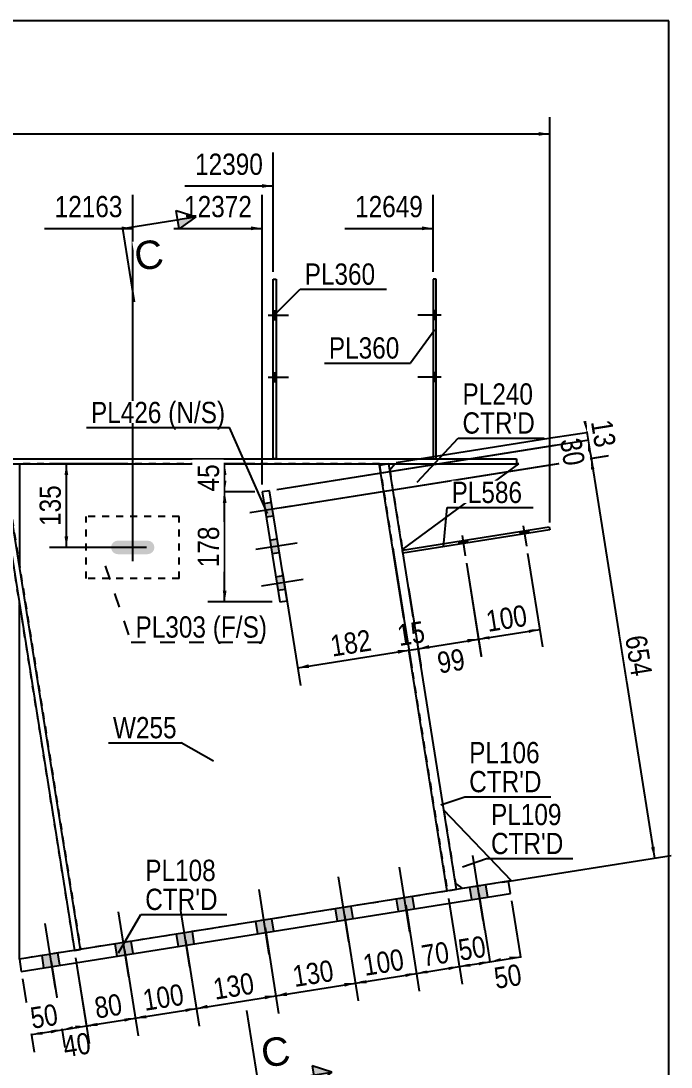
# Model space of a CAD drawing. Header units: millimetres. Extents: x -1016 to -614, y -184 to 93.
# Drawn here: x -701.1 to -613.6, y -47.9 to 92.9 of the extents above; entities that cross this region are included whole.
import ezdxf

# ---------------------------------------------------------------- set-up
doc = ezdxf.new("R2010")
doc.units = ezdxf.units.MM
doc.linetypes.add('DXK_LINE_DOT1', pattern=[1.8814, 0.9407, -0.9407])
doc.linetypes.add('DXK_LINE_DOT2', pattern=[3.9198, 1.9599, -1.9599])
doc.styles.add('Arial', font='ARIAL.TTF', dxfattribs={"height": 0.2})
doc.styles.add('Arial Narrow', font='ARIALN.TTF', dxfattribs={"height": 0.2})

# ---------------------------------------------------------------- blocks, each defined once
blk = doc.blocks.new('Unknown-624476566-1210')
at = {"color": 5, "linetype": 'Continuous'}
for p, q in [((-613.91, 92.95), (-1013.91, 92.95)), ((-613.91, -184.05), (-613.91, 92.95))]:
    blk.add_line(p, q, dxfattribs=at)
blk = doc.blocks.new('Part-624476566-1717 - 1694')
at = {"color": 2, "linetype": 'Continuous'}
for p, q in [((-743.72, 34), (-737.88, 34)), ((-743.72, 34), (-743.72, 33.33)), ((-737.78, 34), (-723.95, 34)), ((-723.85, 34), (-710.27, 34)), ((-710.17, 34), (-634.43, 34)), ((-634.43, 34), (-634.43, 33.33)), ((-743.72, 33.33), (-737.88, 33.33)), ((-737.78, 33.33), (-723.95, 33.33)), ((-723.85, 33.33), (-710.27, 33.33)), ((-710.17, 33.33), (-634.43, 33.33))]:
    blk.add_line(p, q, dxfattribs=at)
blk = doc.blocks.new('Part-624476566-1912 - 1694')
at = {"color": 2, "linetype": 'Continuous'}
for p, q in [((-652.86, 33.17), (-651.82, 33.33)), ((-643.74, -24.17), (-652.86, 33.17)), ((-642.5, -23.98), (-651.62, 33.33))]:
    blk.add_line(p, q, dxfattribs=at)
at = {"color": 7, "linetype": 'DXK_LINE_DOT1'}
for p, q in [((-651.82, 33.33), (-651.62, 33.37)), ((-651.62, 33.37), (-651.62, 33.33)), ((-642.5, -23.98), (-643.74, -24.17))]:
    blk.add_line(p, q, dxfattribs=at)
blk = doc.blocks.new('Part-624476566-1985 - 1694')
at = {"color": 2, "linetype": 'Continuous'}
for p, q in [((-651.49, 32.51), (-650.78, 33.33)), ((-649.79, 21.81), (-634.12, 33.33)), ((-634.12, 33.33), (-634.43, 33.33))]:
    blk.add_line(p, q, dxfattribs=at)
at = {"color": 7, "linetype": 'DXK_LINE_DOT1'}
for p, q in [((-651.49, 32.51), (-649.79, 21.81)), ((-650.78, 33.33), (-634.43, 33.33))]:
    blk.add_line(p, q, dxfattribs=at)
blk = doc.blocks.new('Part-624476566-2122 - 1694')
at = {"color": 2, "linetype": 'Continuous'}
for p, q in [((-645.22, 58.17), (-645.63, 58.17)), ((-645.63, 58.17), (-645.63, 34)), ((-645.22, 34), (-645.22, 58.17))]:
    blk.add_line(p, q, dxfattribs=at)
at = {"color": 7, "linetype": 'DXK_LINE_DOT1'}
blk.add_line((-645.63, 34), (-645.22, 34), dxfattribs=at)
blk = doc.blocks.new('Part-624476566-1934 - 1694')
at = {"color": 2, "linetype": 'Continuous'}
for p, q in [((-703.51, 33.33), (-704.33, 33.2)), ((-704.33, 33.2), (-693.94, -32.16)), ((-693.12, -32.02), (-703.51, 33.33))]:
    blk.add_line(p, q, dxfattribs=at)
at = {"color": 7, "linetype": 'DXK_LINE_DOT1'}
blk.add_line((-693.94, -32.16), (-693.12, -32.02), dxfattribs=at)
blk = doc.blocks.new('Part-624476566-1956 - 1694')
at = {"color": 7, "linetype": 'DXK_LINE_DOT1'}
for p, q in [((-703.51, 33.33), (-704.33, 33.2)), ((-704.33, 33.2), (-693.94, -32.16)), ((-703.51, 33.33), (-693.12, -32.02))]:
    blk.add_line(p, q, dxfattribs=at)
blk = doc.blocks.new('Part-624476566-2014 - 1694')
at = {"color": 2, "linetype": 'Continuous'}
for p, q in [((-635.51, -22.86), (-701.35, -33.33)), ((-635.25, -24.51), (-635.51, -22.86)), ((-701.09, -34.98), (-635.25, -24.51)), ((-701.35, -33.33), (-701.09, -34.98))]:
    blk.add_line(p, q, dxfattribs=at)
blk = doc.blocks.new('Part-624476566-2043 - 1694')
at = {"color": 2, "linetype": 'Continuous'}
for p, q in [((-635.1, -22.8), (-644.21, -13.28)), ((-642.64, -23.15), (-641.68, -23.85)), ((-635.1, -22.8), (-635.51, -22.86))]:
    blk.add_line(p, q, dxfattribs=at)
at = {"color": 7, "linetype": 'DXK_LINE_DOT1'}
for p, q in [((-644.21, -13.28), (-642.64, -23.15)), ((-635.51, -22.86), (-641.68, -23.85))]:
    blk.add_line(p, q, dxfattribs=at)
blk = doc.blocks.new('Part-624476566-2203 - 1694')
at = {"color": 2, "linetype": 'Continuous'}
for p, q in [((-667.67, 29.72), (-668.65, 29.57)), ((-665.31, 14.91), (-667.67, 29.72)), ((-668.65, 29.57), (-666.3, 14.75)), ((-666.3, 14.75), (-665.31, 14.91))]:
    blk.add_line(p, q, dxfattribs=at)
blk = doc.blocks.new('Part-624476566-2085 - 1694')
at = {"color": 7, "linetype": 'DXK_LINE_DOT1'}
for p, q in [((-679.84, 26.25), (-692.34, 26.25)), ((-692.34, 17.92), (-692.34, 26.25)), ((-679.84, 17.92), (-679.84, 26.25)), ((-679.84, 17.92), (-692.34, 17.92))]:
    blk.add_line(p, q, dxfattribs=at)
blk = doc.blocks.new('Part-624476566-2181 - 1694')
at = {"color": 2, "linetype": 'Continuous'}
for p, q in [((-649.77, 21.72), (-630.02, 24.86)), ((-629.95, 24.45), (-649.71, 21.31)), ((-630.02, 24.86), (-629.95, 24.45))]:
    blk.add_line(p, q, dxfattribs=at)
at = {"color": 7, "linetype": 'DXK_LINE_DOT1'}
blk.add_line((-649.71, 21.31), (-649.77, 21.72), dxfattribs=at)
blk = doc.blocks.new('Part-624476566-2335 - 1694')
at = {"color": 2, "linetype": 'Continuous'}
for p, q in [((-667.18, 34), (-667.18, 58.17)), ((-667.18, 58.17), (-666.76, 58.17)), ((-666.76, 58.17), (-666.76, 34))]:
    blk.add_line(p, q, dxfattribs=at)
at = {"color": 7, "linetype": 'DXK_LINE_DOT1'}
blk.add_line((-666.76, 34), (-667.18, 34), dxfattribs=at)
blk = doc.blocks.new('Part-624476566-2370 - 1694')
at = {"color": 2, "linetype": 'Continuous'}
for p, q in [((-701.35, 33.33), (-701.35, 19.73)), ((-652.86, 33.17), (-652.88, 33.33)), ((-701.35, -33.33), (-701.35, 14.42))]:
    blk.add_line(p, q, dxfattribs=at)
at = {"color": 7, "linetype": 'DXK_LINE_DOT1'}
for p, q in [((-652.88, 33.33), (-701.35, 33.33)), ((-652.86, 33.17), (-643.74, -24.17)), ((-643.74, -24.17), (-693.12, -32.02)), ((-693.94, -32.16), (-701.35, -33.33))]:
    blk.add_line(p, q, dxfattribs=at)
blk = doc.blocks.new('Bolt-624476566-2375 - 1694')
at = {"linetype": 'Continuous'}
for points in [[(-638.55, -23.35), (-640.69, -23.69), (-640.43, -25.33), (-638.29, -24.99)], [(-638.55, -23.35), (-640.69, -23.69), (-640.43, -25.33), (-638.29, -24.99)], [(-648.43, -24.92), (-650.57, -25.26), (-650.31, -26.9), (-648.17, -26.56)], [(-648.43, -24.92), (-650.57, -25.26), (-650.31, -26.9), (-648.17, -26.56)], [(-656.66, -26.23), (-658.8, -26.57), (-658.54, -28.21), (-656.4, -27.87)], [(-656.66, -26.23), (-658.8, -26.57), (-658.54, -28.21), (-656.4, -27.87)], [(-667.36, -27.93), (-669.5, -28.27), (-669.24, -29.91), (-667.1, -29.57)], [(-667.36, -27.93), (-669.5, -28.27), (-669.24, -29.91), (-667.1, -29.57)], [(-686.29, -30.94), (-688.43, -31.28), (-688.17, -32.92), (-686.03, -32.58)], [(-686.29, -30.94), (-688.43, -31.28), (-688.17, -32.92), (-686.03, -32.58)], [(-678.06, -29.63), (-680.2, -29.97), (-679.94, -31.62), (-677.8, -31.28)], [(-678.06, -29.63), (-680.2, -29.97), (-679.94, -31.62), (-677.8, -31.28)], [(-696.16, -32.51), (-698.3, -32.85), (-698.04, -34.5), (-695.9, -34.15)], [(-696.16, -32.51), (-698.3, -32.85), (-698.04, -34.5), (-695.9, -34.15)]]:
    blk.add_hatch(color=3, dxfattribs=at).paths.add_polyline_path(points)
at = {"color": 3, "linetype": 'Continuous'}
for p, q in [((-638.89, -28.12), (-640.28, -19.4)), ((-638.89, -28.12), (-640.28, -19.4)), ((-648.77, -29.69), (-650.15, -20.97)), ((-648.77, -29.69), (-650.15, -20.97)), ((-657, -31), (-658.38, -22.28)), ((-657, -31), (-658.38, -22.28)), ((-640.43, -25.33), (-640.69, -23.69)), ((-640.43, -25.33), (-640.69, -23.69)), ((-638.29, -24.99), (-638.55, -23.35)), ((-638.29, -24.99), (-638.55, -23.35)), ((-667.7, -32.7), (-669.08, -23.98)), ((-667.7, -32.7), (-669.08, -23.98)), ((-650.31, -26.9), (-650.57, -25.26)), ((-650.31, -26.9), (-650.57, -25.26)), ((-648.17, -26.56), (-648.43, -24.92)), ((-648.17, -26.56), (-648.43, -24.92)), ((-678.4, -34.4), (-679.78, -25.68)), ((-678.4, -34.4), (-679.78, -25.68)), ((-658.54, -28.21), (-658.8, -26.57)), ((-658.54, -28.21), (-658.8, -26.57)), ((-656.4, -27.87), (-656.66, -26.23)), ((-656.4, -27.87), (-656.66, -26.23)), ((-686.63, -35.71), (-688.01, -26.99)), ((-686.63, -35.71), (-688.01, -26.99)), ((-667.1, -29.57), (-667.36, -27.93)), ((-667.1, -29.57), (-667.36, -27.93)), ((-696.5, -37.28), (-697.89, -28.56)), ((-696.5, -37.28), (-697.89, -28.56)), ((-669.24, -29.91), (-669.5, -28.27)), ((-669.24, -29.91), (-669.5, -28.27)), ((-686.03, -32.58), (-686.29, -30.94)), ((-686.03, -32.58), (-686.29, -30.94)), ((-679.94, -31.62), (-680.2, -29.97)), ((-679.94, -31.62), (-680.2, -29.97)), ((-677.8, -31.28), (-678.06, -29.63)), ((-677.8, -31.28), (-678.06, -29.63)), ((-688.17, -32.92), (-688.43, -31.28)), ((-688.17, -32.92), (-688.43, -31.28)), ((-698.04, -34.5), (-698.3, -32.85)), ((-698.04, -34.5), (-698.3, -32.85)), ((-695.9, -34.15), (-696.16, -32.51)), ((-695.9, -34.15), (-696.16, -32.51))]:
    blk.add_line(p, q, dxfattribs=at)
blk = doc.blocks.new('Bolt-624476566-2376 - 1694')
at = {"linetype": 'Continuous'}
blk.add_hatch(color=3, dxfattribs=at).paths.add_polyline_path([(-688.93, 22.43), (-689, 22.08), (-688.93, 21.73), (-688.73, 21.43), (-688.44, 21.24), (-688.09, 21.17), (-684.09, 21.17), (-683.74, 21.24), (-683.44, 21.43), (-683.24, 21.73), (-683.17, 22.08), (-683.24, 22.43), (-683.44, 22.73), (-683.74, 22.93), (-684.09, 23), (-688.09, 23), (-688.44, 22.93), (-688.73, 22.73)])
at = {"color": 3, "linetype": 'Continuous'}
for p, q in [((-686.09, 20.25), (-686.09, 23.92)), ((-684.25, 22.08), (-687.92, 22.08))]:
    blk.add_line(p, q, dxfattribs=at)
blk = doc.blocks.new('Bolt-624476566-2385 - 1694')
at = {"linetype": 'Continuous'}
for points in [[(-633.92, 23.82), (-632.77, 24), (-632.84, 24.42), (-633.99, 24.23)], [(-633.92, 23.82), (-632.77, 24), (-632.84, 24.42), (-633.99, 24.23)], [(-642.15, 22.51), (-641, 22.7), (-641.07, 23.11), (-642.22, 22.92)], [(-642.15, 22.51), (-641, 22.7), (-641.07, 23.11), (-642.22, 22.92)]]:
    blk.add_hatch(color=3, dxfattribs=at).paths.add_polyline_path(points)
at = {"color": 3, "linetype": 'Continuous'}
for p, q in [((-633.99, 24.23), (-633.92, 23.82)), ((-633.99, 24.23), (-633.92, 23.82)), ((-633.52, 24.98), (-633.09, 22.27)), ((-633.52, 24.98), (-633.09, 22.27)), ((-632.84, 24.42), (-632.77, 24)), ((-632.84, 24.42), (-632.77, 24)), ((-642.22, 22.92), (-642.15, 22.51)), ((-642.22, 22.92), (-642.15, 22.51)), ((-641.75, 23.67), (-641.32, 20.96)), ((-641.75, 23.67), (-641.32, 20.96)), ((-641.07, 23.11), (-641, 22.7)), ((-641.07, 23.11), (-641, 22.7))]:
    blk.add_line(p, q, dxfattribs=at)
blk = doc.blocks.new('Bolt-624476566-2386 - 1694')
at = {"linetype": 'Continuous'}
for points in [[(-668.41, 28), (-668.12, 26.19), (-667.13, 26.35), (-667.42, 28.16)], [(-667.62, 23.07), (-667.33, 21.26), (-666.35, 21.41), (-666.63, 23.22)], [(-666.84, 18.13), (-666.55, 16.32), (-665.56, 16.47), (-665.85, 18.29)]]:
    blk.add_hatch(color=3, dxfattribs=at).paths.add_polyline_path(points)
at = {"color": 3, "linetype": 'Continuous'}
for p, q in [((-670.32, 26.77), (-664.72, 27.66)), ((-668.41, 28), (-667.42, 28.16)), ((-668.12, 26.19), (-667.13, 26.35)), ((-669.53, 21.83), (-663.94, 22.72)), ((-667.62, 23.07), (-666.63, 23.22)), ((-667.33, 21.26), (-666.35, 21.41)), ((-668.75, 16.9), (-663.15, 17.79)), ((-666.84, 18.13), (-665.85, 18.29)), ((-666.55, 16.32), (-665.56, 16.47))]:
    blk.add_line(p, q, dxfattribs=at)
blk = doc.blocks.new('Bolt-624476566-2394 - 1694')
at = {"linetype": 'Continuous'}
for points in [[(-666.76, 52.75), (-666.76, 53.91), (-667.18, 53.91), (-667.18, 52.75)], [(-666.76, 52.75), (-666.76, 53.91), (-667.18, 53.91), (-667.18, 52.75)], [(-666.76, 44.41), (-666.76, 45.58), (-667.18, 45.58), (-667.18, 44.41)], [(-666.76, 44.41), (-666.76, 45.58), (-667.18, 45.58), (-667.18, 44.41)]]:
    blk.add_hatch(color=3, dxfattribs=at).paths.add_polyline_path(points)
at = {"color": 3, "linetype": 'Continuous'}
for p, q in [((-667.18, 53.91), (-666.76, 53.91)), ((-667.18, 53.91), (-666.76, 53.91)), ((-667.85, 53.33), (-665.1, 53.33)), ((-667.85, 53.33), (-665.1, 53.33)), ((-667.18, 52.75), (-666.76, 52.75)), ((-667.18, 52.75), (-666.76, 52.75)), ((-667.18, 45.58), (-666.76, 45.58)), ((-667.18, 45.58), (-666.76, 45.58)), ((-667.85, 45), (-665.1, 45)), ((-667.85, 45), (-665.1, 45)), ((-667.18, 44.41), (-666.76, 44.41)), ((-667.18, 44.41), (-666.76, 44.41))]:
    blk.add_line(p, q, dxfattribs=at)
blk = doc.blocks.new('Bolt-624476566-5981 - 1694')
at = {"linetype": 'Continuous'}
for points in [[(-645.22, 52.75), (-645.22, 53.91), (-645.63, 53.91), (-645.63, 52.75)], [(-645.22, 52.75), (-645.22, 53.91), (-645.63, 53.91), (-645.63, 52.75)], [(-645.22, 44.41), (-645.22, 45.58), (-645.63, 45.58), (-645.63, 44.41)], [(-645.22, 44.41), (-645.22, 45.58), (-645.63, 45.58), (-645.63, 44.41)]]:
    blk.add_hatch(color=3, dxfattribs=at).paths.add_polyline_path(points)
at = {"color": 3, "linetype": 'Continuous'}
for p, q in [((-645.22, 53.91), (-645.63, 53.91)), ((-645.22, 53.91), (-645.63, 53.91)), ((-644.55, 53.33), (-647.72, 53.33)), ((-644.55, 53.33), (-647.72, 53.33)), ((-645.22, 52.75), (-645.63, 52.75)), ((-645.22, 52.75), (-645.63, 52.75)), ((-645.22, 45.58), (-645.63, 45.58)), ((-645.22, 45.58), (-645.63, 45.58)), ((-644.55, 45), (-647.72, 45)), ((-644.55, 45), (-647.72, 45)), ((-645.22, 44.41), (-645.63, 44.41)), ((-645.22, 44.41), (-645.63, 44.41))]:
    blk.add_line(p, q, dxfattribs=at)
blk = doc.blocks.new('StraightDimension-624476566-2924 - 1694')
at = {"linetype": 'Continuous'}
for points in [[(-639.53, -33.67), (-638.01, -33.69), (-639.45, -34.17)], [(-640.6, -34.35), (-642.12, -34.34), (-640.68, -33.86)]]:
    blk.add_hatch(color=7, dxfattribs=at).paths.add_polyline_path(points)
at = {"color": 7, "linetype": 'Continuous'}
for p, q in [((-643.58, -25.16), (-641.75, -36.71)), ((-639.47, -24.51), (-637.63, -36.06)), ((-642.12, -34.34), (-638.01, -33.69))]:
    blk.add_line(p, q, dxfattribs=at)
at = {"color": 0}
blk.add_wipeout([(-637.69, -33.48), (-638.35, -29.33), (-643.15, -30.1), (-642.49, -34.25)], dxfattribs=at)
at = {"color": 3, "style": 'Arial Narrow'}
blk.add_text('50', height=2.863, rotation=9.0355, dxfattribs=at).set_placement((-641.99, -33.56))
blk = doc.blocks.new('StraightDimension-624476566-2802 - 1694')
at = {"linetype": 'Continuous'}
for points in [[(-673.96, 28.07), (-673.71, 29.57), (-673.46, 28.07)], [(-673.46, 16.25), (-673.71, 14.75), (-673.96, 16.25)]]:
    blk.add_hatch(color=7, dxfattribs=at).paths.add_polyline_path(points)
at = {"color": 7, "linetype": 'Continuous'}
for p, q in [((-669.65, 29.57), (-675.96, 29.57)), ((-673.71, 14.75), (-673.71, 29.57)), ((-667.3, 14.75), (-675.96, 14.75))]:
    blk.add_line(p, q, dxfattribs=at)
at = {"color": 0}
blk.add_wipeout([(-673.86, 25.5), (-678.06, 25.5), (-678.06, 18.82), (-673.86, 18.82)], dxfattribs=at)
at = {"color": 3, "style": 'Arial Narrow'}
blk.add_text('178', height=2.863, rotation=90.0002, dxfattribs=at).set_placement((-674.46, 19.42))
blk = doc.blocks.new('StraightDimension-624476566-2960 - 1694')
at = {"linetype": 'Continuous'}
for points in [[(-657.63, -36.55), (-656.11, -36.56), (-657.56, -37.05)], [(-665.29, -38.28), (-666.81, -38.27), (-665.37, -37.78)]]:
    blk.add_hatch(color=7, dxfattribs=at).paths.add_polyline_path(points)
at = {"color": 7, "linetype": 'Continuous'}
for p, q in [((-657.57, -27.38), (-655.74, -38.93)), ((-668.27, -29.09), (-666.44, -40.64)), ((-666.81, -38.27), (-656.11, -36.56))]:
    blk.add_line(p, q, dxfattribs=at)
at = {"color": 0}
blk.add_wipeout([(-658.19, -36.74), (-658.85, -32.59), (-665.45, -33.64), (-664.79, -37.79)], dxfattribs=at)
at = {"color": 3, "style": 'Arial Narrow'}
blk.add_text('130', height=2.863, rotation=9.0355, dxfattribs=at).set_placement((-664.29, -37.1))
blk = doc.blocks.new('StraightDimension-624476566-8640 - 1694')
at = {"linetype": 'Continuous'}
blk.add_hatch(color=7, dxfattribs=at).paths.add_polyline_path([(-687.59, 65.28), (-686.09, 65.03), (-687.59, 64.78)])
at = {"color": 7, "linetype": 'Continuous'}
for p, q in [((-686.09, 23.08), (-686.09, 69.53)), ((-697.98, 65.03), (-686.09, 65.03))]:
    blk.add_line(p, q, dxfattribs=at)
at = {"color": 0}
blk.add_wipeout([(-686.86, 65.93), (-686.86, 70.13), (-697.2, 70.13), (-697.2, 65.93)], dxfattribs=at)
at = {"color": 3, "style": 'Arial Narrow'}
blk.add_text('12163', height=2.863, dxfattribs=at).set_placement((-696.6, 66.53))
blk = doc.blocks.new('StraightDimension-624476566-2812 - 1694')
at = {"linetype": 'Continuous'}
for points in [[(-673.96, 31.83), (-673.71, 33.33), (-673.46, 31.83)], [(-673.46, 31.07), (-673.71, 29.57), (-673.96, 31.07)]]:
    blk.add_hatch(color=7, dxfattribs=at).paths.add_polyline_path(points)
at = {"color": 7, "linetype": 'Continuous'}
for p, q in [((-669.65, 33.33), (-675.96, 33.33)), ((-673.71, 29.57), (-673.71, 33.33)), ((-669.65, 29.57), (-675.96, 29.57))]:
    blk.add_line(p, q, dxfattribs=at)
at = {"color": 0}
blk.add_wipeout([(-673.86, 33.88), (-678.06, 33.88), (-678.06, 29.02), (-673.86, 29.02)], dxfattribs=at)
at = {"color": 3, "style": 'Arial Narrow'}
blk.add_text('45', height=2.863, rotation=90.0002, dxfattribs=at).set_placement((-674.46, 29.62))
blk = doc.blocks.new('StraightDimension-624476566-7284 - 1694')
at = {"linetype": 'Continuous'}
for points in [[(-646.14, 8.43), (-647.66, 8.45), (-646.22, 8.93)], [(-650.42, 8.26), (-648.9, 8.25), (-650.34, 7.77)]]:
    blk.add_hatch(color=7, dxfattribs=at).paths.add_polyline_path(points)
at = {"color": 7, "linetype": 'Continuous'}
for p, q in [((-650.94, 21.1), (-648.52, 5.88)), ((-648.96, 16.62), (-647.28, 6.08)), ((-648.9, 8.25), (-647.66, 8.45))]:
    blk.add_line(p, q, dxfattribs=at)
at = {"color": 0}
blk.add_wipeout([(-645.9, 8.88), (-646.56, 13.03), (-651.36, 12.26), (-650.7, 8.11)], dxfattribs=at)
at = {"color": 3, "style": 'Arial Narrow'}
blk.add_text('15', height=2.863, rotation=9.0355, dxfattribs=at).set_placement((-650.2, 8.8))
blk = doc.blocks.new('StraightDimension-624476566-7285 - 1694')
at = {"linetype": 'Continuous'}
for points in [[(-650.42, 8.26), (-648.9, 8.25), (-650.34, 7.77)], [(-662.35, 5.86), (-663.87, 5.87), (-662.43, 6.35)]]:
    blk.add_hatch(color=7, dxfattribs=at).paths.add_polyline_path(points)
at = {"color": 7, "linetype": 'Continuous'}
for p, q in [((-650.94, 21.1), (-648.52, 5.88)), ((-665.92, 18.72), (-663.5, 3.5)), ((-663.87, 5.87), (-648.9, 8.25))]:
    blk.add_line(p, q, dxfattribs=at)
at = {"color": 0}
blk.add_wipeout([(-653.11, 7.73), (-653.77, 11.88), (-660.37, 10.83), (-659.71, 6.68)], dxfattribs=at)
at = {"color": 3, "style": 'Arial Narrow'}
blk.add_text('182', height=2.863, rotation=9.0355, dxfattribs=at).set_placement((-659.21, 7.37))
blk = doc.blocks.new('StraightDimension-624476566-2826 - 1694')
at = {"linetype": 'Continuous'}
for points in [[(-695.27, 31.83), (-695.02, 33.33), (-694.77, 31.83)], [(-694.77, 23.58), (-695.02, 22.08), (-695.27, 23.58)]]:
    blk.add_hatch(color=7, dxfattribs=at).paths.add_polyline_path(points)
at = {"color": 7, "linetype": 'Continuous'}
for p, q in [((-687.09, 33.33), (-697.27, 33.33)), ((-695.02, 22.08), (-695.02, 33.33)), ((-687.09, 22.08), (-697.27, 22.08))]:
    blk.add_line(p, q, dxfattribs=at)
at = {"color": 0}
blk.add_wipeout([(-695.17, 31.05), (-699.37, 31.05), (-699.37, 24.37), (-695.17, 24.37)], dxfattribs=at)
at = {"color": 3, "style": 'Arial Narrow'}
blk.add_text('135', height=2.863, rotation=90.0002, dxfattribs=at).set_placement((-695.77, 24.97))
blk = doc.blocks.new('StraightDimension-624476566-2883 - 1694')
at = {"linetype": 'Continuous'}
for points in [[(-694.1, -42.86), (-695.62, -42.85), (-694.18, -42.36)], [(-693.85, -42.31), (-692.33, -42.32), (-693.77, -42.8)]]:
    blk.add_hatch(color=7, dxfattribs=at).paths.add_polyline_path(points)
at = {"color": 7, "linetype": 'Continuous'}
for p, q in [((-697.08, -33.67), (-695.26, -45.07)), ((-693.78, -33.14), (-691.97, -44.54)), ((-695.62, -42.85), (-692.33, -42.32))]:
    blk.add_line(p, q, dxfattribs=at)
at = {"color": 0}
blk.add_wipeout([(-690.89, -46.5), (-691.55, -42.35), (-696.35, -43.11), (-695.69, -47.26)], dxfattribs=at)
at = {"color": 3, "style": 'Arial Narrow'}
blk.add_text('40', height=2.863, rotation=9.0355, dxfattribs=at).set_placement((-695.19, -46.57))
blk = doc.blocks.new('StraightDimension-624476566-2901 - 1694')
at = {"linetype": 'Continuous'}
for points in [[(-698.21, -43.51), (-699.73, -43.5), (-698.29, -43.02)], [(-697.14, -42.83), (-695.62, -42.85), (-697.06, -43.33)]]:
    blk.add_hatch(color=7, dxfattribs=at).paths.add_polyline_path(points)
at = {"color": 7, "linetype": 'Continuous'}
for p, q in [((-697.08, -33.67), (-695.24, -45.22)), ((-700.93, -35.97), (-699.36, -45.87)), ((-699.73, -43.5), (-695.62, -42.85))]:
    blk.add_line(p, q, dxfattribs=at)
at = {"color": 0}
blk.add_wipeout([(-695.3, -42.64), (-695.96, -38.5), (-700.76, -39.26), (-700.1, -43.41)], dxfattribs=at)
at = {"color": 3, "style": 'Arial Narrow'}
blk.add_text('50', height=2.863, rotation=9.0355, dxfattribs=at).set_placement((-699.6, -42.72))
blk = doc.blocks.new('StraightDimension-624476566-2914 - 1694')
at = {"linetype": 'Continuous'}
for points in [[(-654.59, -36.58), (-656.11, -36.56), (-654.67, -36.08)], [(-649.4, -35.24), (-647.88, -35.26), (-649.33, -35.74)]]:
    blk.add_hatch(color=7, dxfattribs=at).paths.add_polyline_path(points)
at = {"color": 7, "linetype": 'Continuous'}
for p, q in [((-649.34, -26.08), (-647.51, -37.63)), ((-657.57, -27.38), (-655.74, -38.93)), ((-656.11, -36.56), (-647.88, -35.26))]:
    blk.add_line(p, q, dxfattribs=at)
at = {"color": 0}
blk.add_wipeout([(-648.72, -35.24), (-649.38, -31.09), (-655.98, -32.14), (-655.32, -36.29)], dxfattribs=at)
at = {"color": 3, "style": 'Arial Narrow'}
blk.add_text('100', height=2.863, rotation=9.0355, dxfattribs=at).set_placement((-654.82, -35.6))
blk = doc.blocks.new('StraightDimension-624476566-2920 - 1694')
at = {"linetype": 'Continuous'}
for points in [[(-646.36, -35.27), (-647.88, -35.26), (-646.44, -34.77)], [(-643.64, -34.33), (-642.12, -34.34), (-643.56, -34.82)]]:
    blk.add_hatch(color=7, dxfattribs=at).paths.add_polyline_path(points)
at = {"color": 7, "linetype": 'Continuous'}
for p, q in [((-643.58, -25.16), (-641.75, -36.71)), ((-649.34, -26.08), (-647.51, -37.63)), ((-647.88, -35.26), (-642.12, -34.34))]:
    blk.add_line(p, q, dxfattribs=at)
at = {"color": 0}
blk.add_wipeout([(-642.63, -34.27), (-643.29, -30.12), (-648.08, -30.88), (-647.42, -35.03)], dxfattribs=at)
at = {"color": 3, "style": 'Arial Narrow'}
blk.add_text('70', height=2.863, rotation=9.0355, dxfattribs=at).set_placement((-646.93, -34.34))
blk = doc.blocks.new('StraightDimension-624476566-2938 - 1694')
at = {"linetype": 'Continuous'}
for points in [[(-636.49, -33.7), (-638.01, -33.69), (-636.57, -33.2)], [(-635.41, -33.02), (-633.89, -33.03), (-635.33, -33.51)]]:
    blk.add_hatch(color=7, dxfattribs=at).paths.add_polyline_path(points)
at = {"color": 7, "linetype": 'Continuous'}
for p, q in [((-639.47, -24.51), (-637.65, -35.91)), ((-635.09, -25.5), (-633.54, -35.25)), ((-638.01, -33.69), (-633.89, -33.03))]:
    blk.add_line(p, q, dxfattribs=at)
at = {"color": 0}
blk.add_wipeout([(-632.87, -37.27), (-633.53, -33.12), (-638.32, -33.89), (-637.67, -38.04)], dxfattribs=at)
at = {"color": 3, "style": 'Arial Narrow'}
blk.add_text('50', height=2.863, rotation=9.0355, dxfattribs=at).set_placement((-637.17, -37.35))
blk = doc.blocks.new('StraightDimension-624476566-2951 - 1694')
at = {"linetype": 'Continuous'}
for points in [[(-668.33, -38.25), (-666.81, -38.27), (-668.25, -38.75)], [(-675.99, -39.98), (-677.51, -39.97), (-676.07, -39.48)]]:
    blk.add_hatch(color=7, dxfattribs=at).paths.add_polyline_path(points)
at = {"color": 7, "linetype": 'Continuous'}
for p, q in [((-668.27, -29.09), (-666.44, -40.64)), ((-678.97, -30.79), (-677.13, -42.34)), ((-677.51, -39.97), (-666.81, -38.27))]:
    blk.add_line(p, q, dxfattribs=at)
at = {"color": 0}
blk.add_wipeout([(-668.88, -38.44), (-669.54, -34.3), (-676.15, -35.35), (-675.49, -39.49)], dxfattribs=at)
at = {"color": 3, "style": 'Arial Narrow'}
blk.add_text('130', height=2.863, rotation=9.0355, dxfattribs=at).set_placement((-674.99, -38.81))
blk = doc.blocks.new('StraightDimension-624476566-2969 - 1694')
at = {"linetype": 'Continuous'}
for points in [[(-690.8, -42.33), (-692.33, -42.32), (-690.88, -41.84)], [(-687.26, -41.26), (-685.74, -41.28), (-687.18, -41.76)]]:
    blk.add_hatch(color=7, dxfattribs=at).paths.add_polyline_path(points)
at = {"color": 7, "linetype": 'Continuous'}
for p, q in [((-687.2, -32.1), (-685.36, -43.65)), ((-693.78, -33.14), (-691.95, -44.69)), ((-692.33, -42.32), (-685.74, -41.28))]:
    blk.add_line(p, q, dxfattribs=at)
at = {"color": 0}
blk.add_wipeout([(-686.66, -41.27), (-687.32, -37.12), (-692.11, -37.88), (-691.45, -42.03)], dxfattribs=at)
at = {"color": 3, "style": 'Arial Narrow'}
blk.add_text('80', height=2.863, rotation=9.0355, dxfattribs=at).set_placement((-690.96, -41.35))
blk = doc.blocks.new('StraightDimension-624476566-2982 - 1694')
at = {"linetype": 'Continuous'}
for points in [[(-684.22, -41.29), (-685.74, -41.28), (-684.3, -40.79)], [(-679.03, -39.96), (-677.51, -39.97), (-678.95, -40.45)]]:
    blk.add_hatch(color=7, dxfattribs=at).paths.add_polyline_path(points)
at = {"color": 7, "linetype": 'Continuous'}
for p, q in [((-678.97, -30.79), (-677.13, -42.34)), ((-687.2, -32.1), (-685.36, -43.65)), ((-685.74, -41.28), (-677.51, -39.97))]:
    blk.add_line(p, q, dxfattribs=at)
at = {"color": 0}
blk.add_wipeout([(-678.35, -39.95), (-679.01, -35.8), (-685.61, -36.85), (-684.95, -41)], dxfattribs=at)
at = {"color": 3, "style": 'Arial Narrow'}
blk.add_text('100', height=2.863, rotation=9.0355, dxfattribs=at).set_placement((-684.45, -40.31))
blk = doc.blocks.new('StraightDimension-624476566-7091 - 1694')
at = {"linetype": 'Continuous'}
for points in [[(-624.4, 32.55), (-624.39, 34.08), (-623.91, 32.63)], [(-615.82, -18.21), (-615.83, -19.73), (-616.31, -18.29)]]:
    blk.add_hatch(color=7, dxfattribs=at).paths.add_polyline_path(points)
at = {"color": 7, "linetype": 'Continuous'}
for p, q in [((-666.29, 27.41), (-622.17, 34.43)), ((-624.39, 34.08), (-615.83, -19.73)), ((-636.25, -22.98), (-613.61, -19.38))]:
    blk.add_line(p, q, dxfattribs=at)
at = {"color": 0}
blk.add_wipeout([(-619.44, 3.89), (-615.29, 4.55), (-616.34, 11.15), (-620.49, 10.49)], dxfattribs=at)
at = {"color": 3, "style": 'Arial Narrow'}
blk.add_text('654', height=2.863, rotation=-80.9647, dxfattribs=at).set_placement((-619.8, 10))
blk = doc.blocks.new('StraightDimension-624476566-7209 - 1694')
at = {"linetype": 'Continuous'}
blk.add_hatch(color=7, dxfattribs=at).paths.add_polyline_path([(-631.45, 77.99), (-629.95, 77.74), (-631.45, 77.49)])
at = {"color": 7, "linetype": 'Continuous'}
for p, q in [((-629.95, 25.45), (-629.95, 79.99)), ((-1000, 77.74), (-629.95, 77.74))]:
    blk.add_line(p, q, dxfattribs=at)
blk = doc.blocks.new('StraightDimension-624476566-7092 - 1694')
at = {"linetype": 'Continuous'}
for points in [[(-624.38, 35.6), (-624.39, 34.08), (-624.87, 35.52)], [(-624.79, 35.02), (-624.78, 36.54), (-624.3, 35.1)]]:
    blk.add_hatch(color=7, dxfattribs=at).paths.add_polyline_path(points)
at = {"color": 7, "linetype": 'Continuous'}
for p, q in [((-666.68, 29.88), (-622.41, 36.92)), ((-624.78, 36.54), (-624.39, 34.08)), ((-666.29, 27.41), (-622.02, 34.45))]:
    blk.add_line(p, q, dxfattribs=at)
at = {"color": 0}
blk.add_wipeout([(-628.5, 32.23), (-624.35, 32.89), (-625.11, 37.68), (-629.26, 37.02)], dxfattribs=at)
at = {"color": 3, "style": 'Arial Narrow'}
blk.add_text('30', height=2.863, rotation=-80.9647, dxfattribs=at).set_placement((-628.57, 36.53))
blk = doc.blocks.new('StraightDimension-624476566-7093 - 1694')
at = {"linetype": 'Continuous'}
for points in [[(-624.94, 39.13), (-624.95, 37.61), (-625.43, 39.05)], [(-624.79, 35.02), (-624.78, 36.54), (-624.3, 35.1)]]:
    blk.add_hatch(color=7, dxfattribs=at).paths.add_polyline_path(points)
at = {"color": 7, "linetype": 'Continuous'}
for p, q in [((-666.68, 29.88), (-622.56, 36.9)), ((-650.64, 33.52), (-622.73, 37.96)), ((-624.95, 37.61), (-624.78, 36.54))]:
    blk.add_line(p, q, dxfattribs=at)
at = {"color": 0}
blk.add_wipeout([(-624.34, 34.7), (-620.19, 35.36), (-620.95, 40.16), (-625.1, 39.5)], dxfattribs=at)
at = {"color": 3, "style": 'Arial Narrow'}
blk.add_text('13', height=2.863, rotation=-80.9647, dxfattribs=at).set_placement((-624.41, 39))
blk = doc.blocks.new('StraightDimension-624476566-7282 - 1694')
at = {"linetype": 'Continuous'}
for points in [[(-638.01, 9.73), (-639.53, 9.74), (-638.09, 10.22)], [(-632.82, 11.06), (-631.3, 11.05), (-632.74, 10.56)]]:
    blk.add_hatch(color=7, dxfattribs=at).paths.add_polyline_path(points)
at = {"color": 7, "linetype": 'Continuous'}
for p, q in [((-632.93, 21.28), (-630.93, 8.68)), ((-641.16, 19.97), (-639.16, 7.37)), ((-639.53, 9.74), (-631.3, 11.05))]:
    blk.add_line(p, q, dxfattribs=at)
at = {"color": 0}
blk.add_wipeout([(-632.14, 11.07), (-632.8, 15.21), (-639.4, 14.16), (-638.74, 10.02)], dxfattribs=at)
at = {"color": 3, "style": 'Arial Narrow'}
blk.add_text('100', height=2.863, rotation=9.0355, dxfattribs=at).set_placement((-638.24, 10.7))
blk = doc.blocks.new('StraightDimension-624476566-7283 - 1694')
at = {"linetype": 'Continuous'}
for points in [[(-646.14, 8.43), (-647.66, 8.45), (-646.22, 8.93)], [(-641.05, 9.75), (-639.53, 9.74), (-640.97, 9.26)]]:
    blk.add_hatch(color=7, dxfattribs=at).paths.add_polyline_path(points)
at = {"color": 7, "linetype": 'Continuous'}
for p, q in [((-641.16, 19.97), (-639.18, 7.52)), ((-648.96, 16.62), (-647.31, 6.22)), ((-647.66, 8.45), (-639.53, 9.74))]:
    blk.add_line(p, q, dxfattribs=at)
at = {"color": 0}
blk.add_wipeout([(-640.52, 5.18), (-641.17, 9.33), (-645.97, 8.56), (-645.31, 4.42)], dxfattribs=at)
at = {"color": 3, "style": 'Arial Narrow'}
blk.add_text('99', height=2.863, rotation=9.0355, dxfattribs=at).set_placement((-644.81, 5.1))
blk = doc.blocks.new('StraightDimension-624476566-8637 - 1694')
at = {"linetype": 'Continuous'}
blk.add_hatch(color=7, dxfattribs=at).paths.add_polyline_path([(-647.13, 65.28), (-645.63, 65.03), (-647.13, 64.78)])
at = {"color": 7, "linetype": 'Continuous'}
for p, q in [((-645.63, 59.17), (-645.63, 69.53)), ((-657.53, 65.03), (-645.63, 65.03))]:
    blk.add_line(p, q, dxfattribs=at)
at = {"color": 0}
blk.add_wipeout([(-646.41, 65.93), (-646.41, 70.13), (-656.75, 70.13), (-656.75, 65.93)], dxfattribs=at)
at = {"color": 3, "style": 'Arial Narrow'}
blk.add_text('12649', height=2.863, dxfattribs=at).set_placement((-656.15, 66.53))
blk = doc.blocks.new('StraightDimension-624476566-8638 - 1694')
at = {"linetype": 'Continuous'}
blk.add_hatch(color=7, dxfattribs=at).paths.add_polyline_path([(-668.68, 70.98), (-667.18, 70.73), (-668.68, 70.48)])
at = {"color": 7, "linetype": 'Continuous'}
for p, q in [((-667.18, 59.17), (-667.18, 75.23)), ((-679.07, 70.73), (-667.18, 70.73))]:
    blk.add_line(p, q, dxfattribs=at)
at = {"color": 0}
blk.add_wipeout([(-667.95, 71.63), (-667.95, 75.83), (-678.29, 75.83), (-678.29, 71.63)], dxfattribs=at)
at = {"color": 3, "style": 'Arial Narrow'}
blk.add_text('12390', height=2.863, dxfattribs=at).set_placement((-677.69, 72.23))
blk = doc.blocks.new('StraightDimension-624476566-8639 - 1694')
at = {"linetype": 'Continuous'}
blk.add_hatch(color=7, dxfattribs=at).paths.add_polyline_path([(-670.15, 65.28), (-668.65, 65.03), (-670.15, 64.78)])
at = {"color": 7, "linetype": 'Continuous'}
for p, q in [((-668.65, 30.57), (-668.65, 69.53)), ((-680.55, 65.03), (-668.65, 65.03))]:
    blk.add_line(p, q, dxfattribs=at)
at = {"color": 0}
blk.add_wipeout([(-669.43, 65.93), (-669.43, 70.13), (-679.77, 70.13), (-679.77, 65.93)], dxfattribs=at)
at = {"color": 3, "style": 'Arial Narrow'}
blk.add_text('12372', height=2.863, dxfattribs=at).set_placement((-679.17, 66.53))
blk = doc.blocks.new('Mark-624476566-2177 - 1694')
at = {"color": 0}
blk.add_wipeout([(-633.66, 28.06), (-633.66, 31.06), (-643.16, 31.06), (-643.16, 28.06)], dxfattribs=at)
blk.add_wipeout([(-633.66, 28.06), (-633.66, 31.06), (-643.16, 31.06), (-643.16, 28.06)], dxfattribs=at)
at = {"color": 7, "linetype": 'Continuous'}
for p, q in [((-644.27, 22.18), (-643.76, 27.46)), ((-643.76, 27.46), (-632.16, 27.46))]:
    blk.add_line(p, q, dxfattribs=at)
at = {"color": 3, "style": 'Arial Narrow'}
blk.add_text('PL586', height=2.863, dxfattribs=at).set_placement((-643.16, 28.06))
blk = doc.blocks.new('Mark-624476566-1908 - 1694')
at = {"color": 0}
for points in [[(-631.29, -6.97), (-631.29, -3.97), (-640.79, -3.97), (-640.79, -6.97)], [(-631.03, -10.87), (-631.03, -7.87), (-640.79, -7.87), (-640.79, -10.87)]]:
    blk.add_wipeout(points, dxfattribs=at)
for points in [[(-631.29, -6.97), (-631.29, -3.97), (-640.79, -3.97), (-640.79, -6.97)], [(-631.03, -10.87), (-631.03, -7.87), (-640.79, -7.87), (-640.79, -10.87)]]:
    blk.add_wipeout(points, dxfattribs=at)
at = {"color": 7, "linetype": 'Continuous'}
for p, q in [((-644.61, -12.57), (-641.39, -11.47)), ((-641.39, -11.47), (-629.79, -11.47))]:
    blk.add_line(p, q, dxfattribs=at)
at = {"color": 3, "style": 'Arial Narrow'}
blk.add_text('PL106', height=2.863, dxfattribs=at).set_placement((-640.79, -6.97))
at = {"color": 1, "style": 'Arial Narrow'}
blk.add_text("CTR'D", height=2.863, dxfattribs=at).set_placement((-640.79, -10.87))
blk = doc.blocks.new('Mark-624476566-1981 - 1694')
at = {"color": 0}
for points in [[(-632.19, 41.3), (-632.19, 44.3), (-641.69, 44.3), (-641.69, 41.3)], [(-631.94, 37.4), (-631.94, 40.4), (-641.69, 40.4), (-641.69, 37.4)]]:
    blk.add_wipeout(points, dxfattribs=at)
for points in [[(-632.19, 41.3), (-632.19, 44.3), (-641.69, 44.3), (-641.69, 41.3)], [(-631.94, 37.4), (-631.94, 40.4), (-641.69, 40.4), (-641.69, 37.4)]]:
    blk.add_wipeout(points, dxfattribs=at)
at = {"color": 7, "linetype": 'Continuous'}
for p, q in [((-647.79, 30.87), (-642.29, 36.8)), ((-642.29, 36.8), (-630.69, 36.8))]:
    blk.add_line(p, q, dxfattribs=at)
at = {"color": 3, "style": 'Arial Narrow'}
blk.add_text('PL240', height=2.863, dxfattribs=at).set_placement((-641.69, 41.3))
at = {"color": 1, "style": 'Arial Narrow'}
blk.add_text("CTR'D", height=2.863, dxfattribs=at).set_placement((-641.69, 37.4))
blk = doc.blocks.new('Mark-624476566-2010 - 1694')
at = {"color": 0}
for points in [[(-674.9, -22.82), (-674.9, -19.82), (-684.4, -19.82), (-684.4, -22.82)], [(-674.64, -26.72), (-674.64, -23.72), (-684.4, -23.72), (-684.4, -26.72)]]:
    blk.add_wipeout(points, dxfattribs=at)
for points in [[(-674.9, -22.82), (-674.9, -19.82), (-684.4, -19.82), (-684.4, -22.82)], [(-674.64, -26.72), (-674.64, -23.72), (-684.4, -23.72), (-684.4, -26.72)]]:
    blk.add_wipeout(points, dxfattribs=at)
at = {"color": 7, "linetype": 'Continuous'}
for p, q in [((-688, -32.51), (-685, -27.32)), ((-685, -27.32), (-673.4, -27.32))]:
    blk.add_line(p, q, dxfattribs=at)
at = {"color": 3, "style": 'Arial Narrow'}
blk.add_text('PL108', height=2.863, dxfattribs=at).set_placement((-684.4, -22.82))
at = {"color": 1, "style": 'Arial Narrow'}
blk.add_text("CTR'D", height=2.863, dxfattribs=at).set_placement((-684.4, -26.72))
blk = doc.blocks.new('Mark-624476566-2039 - 1694')
at = {"color": 0}
for points in [[(-628.34, -15.3), (-628.34, -12.3), (-637.85, -12.3), (-637.85, -15.3)], [(-628.09, -19.2), (-628.09, -16.2), (-637.85, -16.2), (-637.85, -19.2)]]:
    blk.add_wipeout(points, dxfattribs=at)
for points in [[(-628.34, -15.3), (-628.34, -12.3), (-637.85, -12.3), (-637.85, -15.3)], [(-628.09, -19.2), (-628.09, -16.2), (-637.85, -16.2), (-637.85, -19.2)]]:
    blk.add_wipeout(points, dxfattribs=at)
at = {"color": 7, "linetype": 'Continuous'}
for p, q in [((-641.67, -20.91), (-638.45, -19.8)), ((-638.45, -19.8), (-626.84, -19.8))]:
    blk.add_line(p, q, dxfattribs=at)
at = {"color": 3, "style": 'Arial Narrow'}
blk.add_text('PL109', height=2.863, dxfattribs=at).set_placement((-637.85, -15.3))
at = {"color": 1, "style": 'Arial Narrow'}
blk.add_text("CTR'D", height=2.863, dxfattribs=at).set_placement((-637.85, -19.2))
blk = doc.blocks.new('Mark-624476566-2199 - 1694')
at = {"color": 0}
for points in [[(-682.21, 38.81), (-682.21, 41.81), (-691.71, 41.81), (-691.71, 38.81)], [(-673.65, 38.81), (-673.65, 41.81), (-681.31, 41.81), (-681.31, 38.81)]]:
    blk.add_wipeout(points, dxfattribs=at)
for points in [[(-682.21, 38.81), (-682.21, 41.81), (-691.71, 41.81), (-691.71, 38.81)], [(-673.65, 38.81), (-673.65, 41.81), (-681.31, 41.81), (-681.31, 38.81)]]:
    blk.add_wipeout(points, dxfattribs=at)
at = {"color": 7, "linetype": 'Continuous'}
for p in [(-692.31, 38.21), (-667.95, 26.65)]:
    blk.add_line(p, (-673.05, 38.21), dxfattribs=at)
at = {"color": 3, "style": 'Arial Narrow'}
for s, p in [('PL426', (-691.71, 38.81)), ('(N/', (-681.31, 38.81)), ('S)', (-676.93, 38.81))]:
    blk.add_text(s, height=2.863, dxfattribs=at).set_placement(p)
blk = doc.blocks.new('Mark-624476566-2081 - 1694')
at = {"color": 0}
for points in [[(-676.21, 9.94), (-676.21, 12.94), (-685.71, 12.94), (-685.71, 9.94)], [(-668.01, 9.94), (-668.01, 12.94), (-675.31, 12.94), (-675.31, 9.94)]]:
    blk.add_wipeout(points, dxfattribs=at)
for points in [[(-676.21, 9.94), (-676.21, 12.94), (-685.71, 12.94), (-685.71, 9.94)], [(-668.01, 9.94), (-668.01, 12.94), (-675.31, 12.94), (-675.31, 9.94)]]:
    blk.add_wipeout(points, dxfattribs=at)
at = {"color": 7, "linetype": 'DXK_LINE_DOT2'}
for p, q in [((-689.81, 19.61), (-686.31, 9.34)), ((-686.31, 9.34), (-667.41, 9.34))]:
    blk.add_line(p, q, dxfattribs=at)
at = {"color": 3, "style": 'Arial Narrow'}
for s, p in [('PL303', (-685.71, 9.94)), ('(F/', (-675.31, 9.94)), ('S)', (-671.29, 9.94))]:
    blk.add_text(s, height=2.863, dxfattribs=at).set_placement(p)
blk = doc.blocks.new('Mark-624476566-2366 - 1694')
at = {"color": 0}
blk.add_wipeout([(-680.16, -3.61), (-680.16, -0.61), (-688.75, -0.61), (-688.75, -3.61)], dxfattribs=at)
blk.add_wipeout([(-680.16, -3.61), (-680.16, -0.61), (-688.75, -0.61), (-688.75, -3.61)], dxfattribs=at)
at = {"color": 7, "linetype": 'Continuous'}
for p in [(-689.35, -4.21), (-675.23, -6.71)]:
    blk.add_line(p, (-679.56, -4.21), dxfattribs=at)
at = {"color": 3, "style": 'Arial Narrow'}
blk.add_text('W255', height=2.863, dxfattribs=at).set_placement((-688.75, -3.61))
blk = doc.blocks.new('SectionMark-624476566-3178 - 1694')
at = {"linetype": 'Continuous'}
for points in [[(-679.85, 64.97), (-680.05, 66.2), (-677.58, 66.6)], [(-661.74, -48.94), (-661.94, -47.71), (-659.27, -48.55)]]:
    blk.add_hatch(color=30, dxfattribs=at).paths.add_polyline_path(points)
at = {"color": 30, "linetype": 'Continuous'}
for p, q in [((-687.46, 65.02), (-677.58, 66.6)), ((-679.85, 64.97), (-680.25, 67.44)), ((-680.25, 67.44), (-677.58, 66.6)), ((-677.58, 66.6), (-679.85, 64.97)), ((-659.27, -48.55), (-661.94, -47.71)), ((-661.94, -47.71), (-661.54, -50.18)), ((-659.27, -48.55), (-661.54, -50.18))]:
    blk.add_line(p, q, dxfattribs=at)
at = {"color": 0, "linetype": 'Continuous'}
for points in [[(-681.72, 59.86), (-682.35, 63.81), (-686.15, 63.21), (-685.53, 59.26)], [(-664.67, -47.39), (-665.3, -43.43), (-669.1, -44.04), (-668.47, -47.99)]]:
    blk.add_wipeout(points, dxfattribs=at)
at = {"color": 30, "linetype": 'Continuous'}
for p, q in [((-687.46, 65.02), (-685.89, 55.15)), ((-669.15, -50.12), (-670.72, -40.25)), ((-669.15, -50.12), (-659.27, -48.55))]:
    blk.add_line(p, q, dxfattribs=at)
at = {"color": 96, "linetype": 'Continuous', "style": 'Arial'}
for p in [(-685.53, 59.26), (-668.47, -47.99)]:
    blk.add_text('C', height=3.82, rotation=9.0355, dxfattribs=at).set_placement(p)
blk = doc.blocks.new('Mark-624476566-5153 - 1694')
at = {"color": 7, "linetype": 'Continuous'}
blk.add_line((-645.4, 51.37), (-648.67, 46.9), dxfattribs=at)
at = {"color": 0}
blk.add_wipeout([(-650.17, 47.5), (-650.17, 50.5), (-659.68, 50.5), (-659.68, 47.5)], dxfattribs=at)
blk.add_wipeout([(-650.17, 47.5), (-650.17, 50.5), (-659.68, 50.5), (-659.68, 47.5)], dxfattribs=at)
at = {"color": 7, "linetype": 'Continuous'}
blk.add_line((-660.28, 46.9), (-648.67, 46.9), dxfattribs=at)
at = {"color": 3, "style": 'Arial Narrow'}
blk.add_text('PL360', height=2.863, dxfattribs=at).set_placement((-659.68, 47.5))
blk = doc.blocks.new('Mark-624476566-6123 - 1694')
at = {"color": 0}
blk.add_wipeout([(-653.43, 57.44), (-653.43, 60.44), (-662.94, 60.44), (-662.94, 57.44)], dxfattribs=at)
blk.add_wipeout([(-653.43, 57.44), (-653.43, 60.44), (-662.94, 60.44), (-662.94, 57.44)], dxfattribs=at)
at = {"color": 7, "linetype": 'Continuous'}
for p, q in [((-667.07, 53.31), (-663.54, 56.84)), ((-663.54, 56.84), (-651.93, 56.84))]:
    blk.add_line(p, q, dxfattribs=at)
at = {"color": 3, "style": 'Arial Narrow'}
blk.add_text('PL360', height=2.863, dxfattribs=at).set_placement((-662.94, 57.44))

msp = doc.modelspace()

# ---------------------------------------------------------------- block references
for name in ['Unknown-624476566-1210', 'Part-624476566-2335 - 1694', 'Part-624476566-2122 - 1694', 'Bolt-624476566-2394 - 1694', 'Bolt-624476566-5981 - 1694', 'Part-624476566-1717 - 1694', 'Part-624476566-1934 - 1694', 'Part-624476566-1956 - 1694', 'Part-624476566-2370 - 1694', 'Part-624476566-1912 - 1694', 'Part-624476566-1985 - 1694', 'Part-624476566-2203 - 1694', 'Bolt-624476566-2386 - 1694', 'Part-624476566-2085 - 1694', 'Part-624476566-2181 - 1694', 'Bolt-624476566-2385 - 1694', 'Bolt-624476566-2376 - 1694', 'Part-624476566-2043 - 1694', 'Bolt-624476566-2375 - 1694', 'Part-624476566-2014 - 1694']:
    msp.add_blockref(name, (0, 0))

# ---------------------------------------------------------------- next in the draw order: block references
for name in ['StraightDimension-624476566-8640 - 1694', 'StraightDimension-624476566-2802 - 1694', 'StraightDimension-624476566-7284 - 1694', 'Mark-624476566-2366 - 1694', 'StraightDimension-624476566-2924 - 1694', 'StraightDimension-624476566-2960 - 1694', 'StraightDimension-624476566-2883 - 1694']:
    msp.add_blockref(name, (0, 0))

# ---------------------------------------------------------------- next in the draw order: block references
for name in ['StraightDimension-624476566-2812 - 1694', 'StraightDimension-624476566-2826 - 1694', 'StraightDimension-624476566-7285 - 1694', 'Mark-624476566-2081 - 1694', 'StraightDimension-624476566-2938 - 1694', 'StraightDimension-624476566-2914 - 1694', 'StraightDimension-624476566-2951 - 1694', 'StraightDimension-624476566-2969 - 1694', 'StraightDimension-624476566-2901 - 1694']:
    msp.add_blockref(name, (0, 0))

# ---------------------------------------------------------------- next in the draw order: block references
for name in ['StraightDimension-624476566-7091 - 1694', 'StraightDimension-624476566-2920 - 1694', 'StraightDimension-624476566-2982 - 1694']:
    msp.add_blockref(name, (0, 0))

# ---------------------------------------------------------------- next in the draw order: block references
for name in ['StraightDimension-624476566-7209 - 1694', 'StraightDimension-624476566-7282 - 1694', 'Mark-624476566-1908 - 1694', 'Mark-624476566-2010 - 1694']:
    msp.add_blockref(name, (0, 0))

# ---------------------------------------------------------------- next in the draw order: block references
for name in ['StraightDimension-624476566-8638 - 1694', 'StraightDimension-624476566-8637 - 1694', 'StraightDimension-624476566-7092 - 1694', 'StraightDimension-624476566-7283 - 1694', 'Mark-624476566-2039 - 1694']:
    msp.add_blockref(name, (0, 0))

# ---------------------------------------------------------------- next in the draw order: block references
for name in ['StraightDimension-624476566-8639 - 1694', 'StraightDimension-624476566-7093 - 1694']:
    msp.add_blockref(name, (0, 0))

# ---------------------------------------------------------------- next in the draw order: block references
for name in ['Mark-624476566-2199 - 1694', 'Mark-624476566-2177 - 1694']:
    msp.add_blockref(name, (0, 0))

# ---------------------------------------------------------------- next in the draw order: block references
for name in ['SectionMark-624476566-3178 - 1694', 'Mark-624476566-1981 - 1694']:
    msp.add_blockref(name, (0, 0))

# ---------------------------------------------------------------- next in the draw order: block references
for name in ['Mark-624476566-6123 - 1694', 'Mark-624476566-5153 - 1694']:
    msp.add_blockref(name, (0, 0))

doc.saveas('drawing.dxf')
